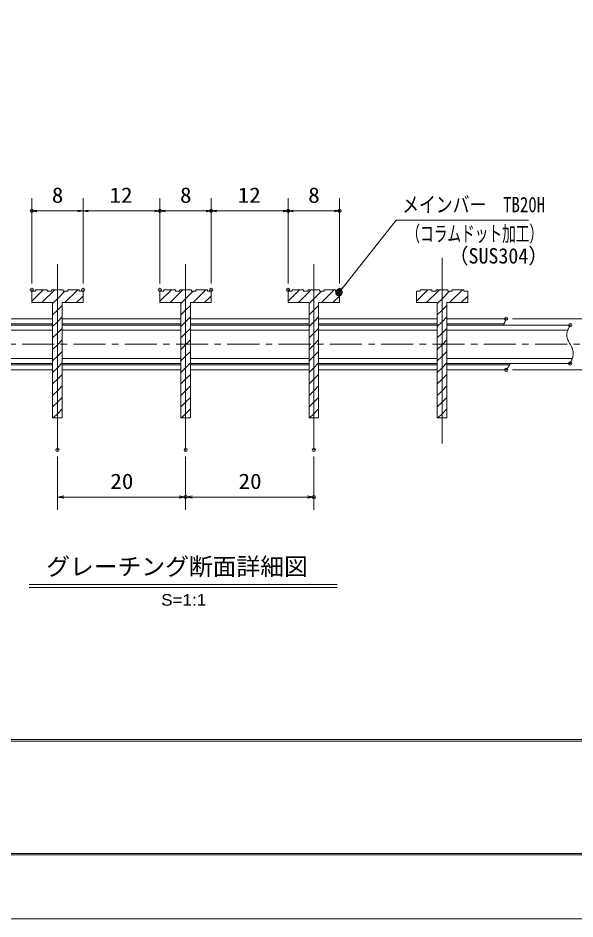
# Model space of a CAD drawing. Units: millimetres, scale not verified. Extents: x -1050 to 1050, y -742 to 742.
# Drawn here: x -626 to -192, y -742 to -39 of the extents above; entities that cross this region are included whole.
import ezdxf
from ezdxf.enums import TextEntityAlignment as Align

# ---------------------------------------------------------------- set-up
doc = ezdxf.new("R2010")
doc.units = ezdxf.units.MM
doc.header["$LTSCALE"] = 5
doc.header["$PDMODE"] = 32
doc.header["$PDSIZE"] = 2.5
doc.linetypes.add('CHAIN1', pattern=[8, 5, -1, 1, -1])
doc.linetypes.add('DOUBLE_CHAIN1', pattern=[8.8, 5, -1, 0.6, -0.6, 0.6, -1])
for name, color, linetype, lineweight in [('0-0_7-図\u3000枠', 4, 'Continuous', 9), ('0-1_寸法注釈', 2, 'Continuous', 9), ('0-2_0', 2, 'Continuous', 9), ('0-3_DEFPOINTS', 134, 'Continuous', 9), ('0-7_想像線', 134, 'DOUBLE_CHAIN1', 9), ('0-8_蓋', 5, 'Continuous', 9), ('0-9_中心線', 6, 'CHAIN1', 9), ('0-A_ハッチング', 4, 'Continuous', 9)]:
    doc.layers.add(name, color=color, linetype=linetype, lineweight=lineweight)
doc.styles.add('HG丸ｺﾞｼｯｸM-PRO', font='')
doc.styles.add('ＭＳ ゴシック', font='')
doc.styles.get('HG丸ｺﾞｼｯｸM-PRO').set_extended_font_data('HG丸ｺﾞｼｯｸM-PRO')
doc.styles.get('ＭＳ ゴシック').set_extended_font_data('MS Gothic')

# ---------------------------------------------------------------- blocks, each defined once
blk = doc.blocks.new('_OPEN')
at = {"layer": '0-2_0'}
blk.add_line((0, 0), (-5, 0), dxfattribs=at)
blk.add_lwpolyline([(-5, 0.833), (0, 0), (-5, -0.833)], dxfattribs=at)
blk = doc.blocks.new('_Dot')
at = {"layer": '0-2_0'}
for p, q in [((-2.5, 0), (-5, 0)), ((2.445, 0.5), (-2.445, 0.5)), ((1.997, 1.5), (-1.997, 1.5)), ((2.289, -0.995), (-2.289, -0.995)), ((1.499, -1.995), (-1.499, -1.995))]:
    blk.add_line(p, q, dxfattribs=at)
for points in [[(2.5, 0), (2.48, 0.313), (2.421, 0.622), (2.324, 0.92), (2.191, 1.204), (2.023, 1.469), (1.822, 1.711), (1.594, 1.926), (1.34, 2.111), (1.064, 2.262), (0.773, 2.378), (0.468, 2.456), (0.157, 2.495), (-0.157, 2.495), (-0.468, 2.456), (-0.773, 2.378), (-1.064, 2.262), (-1.34, 2.111), (-1.594, 1.926), (-1.822, 1.711), (-2.023, 1.469), (-2.191, 1.204), (-2.324, 0.92), (-2.421, 0.622), (-2.48, 0.313), (-2.5, 0), (0, 0)], [(-2.5, 0), (-2.48, -0.313), (-2.421, -0.622), (-2.324, -0.92), (-2.191, -1.204), (-2.023, -1.469), (-1.822, -1.711), (-1.594, -1.926), (-1.34, -2.111), (-1.064, -2.262), (-0.773, -2.378), (-0.468, -2.456), (-0.157, -2.495), (0.157, -2.495), (0.468, -2.456), (0.773, -2.378), (1.064, -2.262), (1.34, -2.111), (1.594, -1.926), (1.822, -1.711), (2.023, -1.469), (2.191, -1.204), (2.324, -0.92), (2.421, -0.622), (2.48, -0.313), (2.5, 0), (0, 0)]]:
    blk.add_lwpolyline(points, close=True, dxfattribs=at)

msp = doc.modelspace()

# ---------------------------------------------------------------- linework, layer by layer
at = {"layer": '0-0_7-図\u3000枠'}
for p, q in [((998.75, -602.5), (-973.75, -602.5)), ((998.75, -603.75), (-973.75, -603.75)), ((1000, -692.5), (-975, -692.5)), ((998.75, -691.25), (-973.75, -691.25))]:
    msp.add_line(p, q, dxfattribs=at)
at = {"layer": '0-1_寸法注釈'}
for p, q in [((-615.45, -246.308), (-615.45, -179.636)), ((-575.45, -246.308), (-575.45, -179.636)), ((-515.45, -246.308), (-515.45, -179.636)), ((-475.45, -246.308), (-475.45, -179.636)), ((-415.45, -246.308), (-415.45, -179.636)), ((-375.45, -246.308), (-375.45, -179.636)), ((-579.45, -189.636), (-611.45, -189.636)), ((-571.45, -189.636), (-519.45, -189.636)), ((-511.45, -189.636), (-479.45, -189.636)), ((-471.45, -189.636), (-419.45, -189.636)), ((-411.45, -189.636), (-379.45, -189.636)), ((-240.45, -273.808), (-97.687, -273.808)), ((-240.45, -313.808), (-97.687, -313.808)), ((-595.45, -381.308), (-595.45, -423.069)), ((-495.45, -381.308), (-495.45, -423.069)), ((-495.45, -381.308), (-495.45, -423.069)), ((-395.45, -381.308), (-395.45, -423.069)), ((-590.45, -413.069), (-500.45, -413.069)), ((-490.45, -413.069), (-400.45, -413.069)), ((-617.576, -481.327), (-377.371, -481.327)), ((-617.576, -483.827), (-377.371, -483.827))]:
    msp.add_line(p, q, dxfattribs=at)
msp.add_lwpolyline([(-228.148, -197.031), (-331.355, -197.031), (-375.234, -252.584)], dxfattribs=at)
at = {"layer": '0-3_DEFPOINTS'}
msp.add_lwpolyline([(-1050, -742.5), (-1050, 742.5), (1050, 742.5), (1050, -742.5)], close=True, dxfattribs=at)
for p in [(-615.45, -189.636), (-515.45, -189.636), (-475.45, -189.636), (-415.45, -189.636), (-375.45, -189.636), (-615.45, -251.308), (-575.45, -251.308), (-515.45, -251.308), (-475.45, -251.308), (-415.45, -251.308), (-375.45, -251.308), (-245.45, -273.808), (-195.45, -278.808), (-195.45, -308.808), (-245.45, -313.808), (-595.45, -376.308), (-495.45, -376.308), (-395.45, -376.308), (-495.45, -413.069), (-395.45, -413.069)]:
    msp.add_point(p, dxfattribs=at)
at = {"layer": '0-7_想像線'}
msp.add_line((-247.352, -278.683), (-247.392, -278.808), dxfattribs=at)
for points in [[(-245.45, -273.808), (-245.503, -273.933), (-245.556, -274.058), (-245.609, -274.182), (-245.662, -274.307), (-245.715, -274.432), (-245.768, -274.556), (-245.821, -274.681), (-245.874, -274.806), (-245.926, -274.931), (-245.978, -275.055), (-246.031, -275.18), (-246.083, -275.305), (-246.134, -275.43), (-246.186, -275.554), (-246.237, -275.679), (-246.288, -275.804), (-246.339, -275.929), (-246.39, -276.054), (-246.44, -276.179), (-246.49, -276.304), (-246.539, -276.429), (-246.588, -276.553), (-246.637, -276.678), (-246.686, -276.803), (-246.734, -276.928), (-246.781, -277.054), (-246.828, -277.179), (-246.875, -277.304), (-246.921, -277.429), (-246.967, -277.554), (-247.012, -277.679), (-247.056, -277.805), (-247.1, -277.93), (-247.144, -278.055), (-247.187, -278.181), (-247.229, -278.306), (-247.271, -278.432), (-247.312, -278.557), (-247.352, -278.683)], [(-195.45, -278.808), (-195.678, -279.246), (-195.905, -279.684), (-196.13, -280.122), (-196.35, -280.559), (-196.564, -280.996), (-196.772, -281.433), (-196.972, -281.869), (-197.162, -282.305), (-197.34, -282.74), (-197.507, -283.174), (-197.66, -283.607), (-197.798, -284.039), (-197.919, -284.47), (-198.022, -284.9), (-198.106, -285.329), (-198.17, -285.757), (-198.212, -286.183), (-198.23, -286.608), (-198.223, -287.031), (-198.191, -287.452), (-198.131, -287.872), (-198.045, -288.29), (-197.936, -288.707), (-197.804, -289.123), (-197.653, -289.538), (-197.484, -289.952), (-197.3, -290.365), (-197.102, -290.778), (-196.893, -291.191), (-196.675, -291.604), (-196.45, -292.018), (-196.22, -292.432), (-195.987, -292.847), (-195.753, -293.262), (-195.521, -293.679), (-195.292, -294.098), (-195.069, -294.517), (-194.851, -294.938), (-194.641, -295.361)], [(-194.641, -295.361), (-194.439, -295.784), (-194.248, -296.209), (-194.067, -296.635), (-193.898, -297.062), (-193.743, -297.49), (-193.602, -297.918), (-193.477, -298.348), (-193.369, -298.779), (-193.279, -299.21), (-193.209, -299.642), (-193.159, -300.074), (-193.131, -300.508), (-193.124, -300.941), (-193.139, -301.376), (-193.173, -301.81), (-193.225, -302.246), (-193.295, -302.681), (-193.382, -303.117), (-193.483, -303.554), (-193.598, -303.99), (-193.726, -304.427), (-193.865, -304.865), (-194.015, -305.302), (-194.174, -305.74), (-194.341, -306.178), (-194.516, -306.616), (-194.696, -307.054), (-194.88, -307.493), (-195.068, -307.931), (-195.258, -308.37), (-195.45, -308.808)], [(-242.1, -308.808), (-242.169, -308.933), (-242.239, -309.058), (-242.311, -309.182), (-242.383, -309.307), (-242.456, -309.432), (-242.531, -309.556), (-242.606, -309.681), (-242.682, -309.806), (-242.759, -309.931), (-242.838, -310.056), (-242.916, -310.18), (-242.996, -310.305), (-243.077, -310.43), (-243.158, -310.555), (-243.24, -310.68), (-243.323, -310.805), (-243.406, -310.93), (-243.491, -311.055), (-243.575, -311.18), (-243.661, -311.305), (-243.747, -311.43), (-243.833, -311.555), (-243.92, -311.68), (-244.008, -311.806), (-244.096, -311.931), (-244.184, -312.056), (-244.273, -312.181), (-244.362, -312.306), (-244.451, -312.431), (-244.541, -312.556), (-244.631, -312.682), (-244.721, -312.807), (-244.812, -312.932), (-244.903, -313.057), (-244.994, -313.182), (-245.085, -313.308), (-245.176, -313.433), (-245.267, -313.558), (-245.359, -313.683)], [(-245.359, -313.683), (-245.45, -313.808), (-245.45, -313.808)]]:
    msp.add_lwpolyline(points, dxfattribs=at)
at = {"layer": '0-8_蓋'}
for p, q in [((-615.45, -261.308), (-615.45, -252.308)), ((-615.45, -252.308), (-612.45, -252.308)), ((-612.45, -251.308), (-603.45, -251.308)), ((-612.45, -251.308), (-612.45, -252.308)), ((-603.45, -251.308), (-603.45, -252.308)), ((-603.45, -252.308), (-599.95, -252.308)), ((-599.95, -251.308), (-599.95, -252.308)), ((-599.95, -251.308), (-590.95, -251.308)), ((-590.95, -251.308), (-590.95, -252.308)), ((-575.45, -261.308), (-575.45, -252.308)), ((-515.45, -261.308), (-515.45, -252.308)), ((-515.45, -252.308), (-512.45, -252.308)), ((-512.45, -251.308), (-503.45, -251.308)), ((-512.45, -251.308), (-512.45, -252.308)), ((-503.45, -251.308), (-503.45, -252.308)), ((-503.45, -252.308), (-499.95, -252.308)), ((-499.95, -251.308), (-499.95, -252.308)), ((-499.95, -251.308), (-490.95, -251.308)), ((-490.95, -251.308), (-490.95, -252.308)), ((-475.45, -261.308), (-475.45, -252.308)), ((-415.45, -261.308), (-415.45, -252.308)), ((-415.45, -252.308), (-412.45, -252.308)), ((-412.45, -251.308), (-403.45, -251.308)), ((-412.45, -251.308), (-412.45, -252.308)), ((-403.45, -251.308), (-403.45, -252.308)), ((-403.45, -252.308), (-399.95, -252.308)), ((-399.95, -251.308), (-399.95, -252.308)), ((-399.95, -251.308), (-390.95, -251.308)), ((-390.95, -251.308), (-390.95, -252.308)), ((-375.45, -261.308), (-375.45, -252.308)), ((-315.45, -261.308), (-315.45, -252.308)), ((-315.45, -252.308), (-312.45, -252.308)), ((-312.45, -251.308), (-303.45, -251.308)), ((-312.45, -251.308), (-312.45, -252.308)), ((-303.45, -251.308), (-303.45, -252.308)), ((-303.45, -252.308), (-299.95, -252.308)), ((-299.95, -251.308), (-299.95, -252.308)), ((-299.95, -251.308), (-290.95, -251.308)), ((-290.95, -251.308), (-290.95, -252.308)), ((-275.45, -261.308), (-275.45, -252.308)), ((-615.45, -261.308), (-599.2, -261.308)), ((-599.2, -351.308), (-599.2, -261.308)), ((-591.7, -261.308), (-575.45, -261.308)), ((-591.7, -261.308), (-591.7, -351.308)), ((-515.45, -261.308), (-499.2, -261.308)), ((-499.2, -351.308), (-499.2, -261.308)), ((-491.7, -261.308), (-475.45, -261.308)), ((-491.7, -261.308), (-491.7, -351.308)), ((-415.45, -261.308), (-399.2, -261.308)), ((-399.2, -351.308), (-399.2, -261.308)), ((-391.7, -261.308), (-375.45, -261.308)), ((-391.7, -261.308), (-391.7, -351.308)), ((-315.45, -261.308), (-299.2, -261.308)), ((-299.2, -351.308), (-299.2, -261.308)), ((-291.7, -261.308), (-275.45, -261.308)), ((-291.7, -261.308), (-291.7, -351.308)), ((-691.7, -273.808), (-599.2, -273.808)), ((-591.7, -273.808), (-499.2, -273.808)), ((-491.7, -273.808), (-399.2, -273.808)), ((-391.7, -273.808), (-299.2, -273.808)), ((-291.7, -273.808), (-245.45, -273.808)), ((-691.7, -277.808), (-599.2, -277.808)), ((-691.7, -278.808), (-599.2, -278.808)), ((-591.7, -277.808), (-499.2, -277.808)), ((-591.7, -278.808), (-499.2, -278.808)), ((-491.7, -277.808), (-399.2, -277.808)), ((-491.7, -278.808), (-399.2, -278.808)), ((-391.7, -277.808), (-299.2, -277.808)), ((-391.7, -278.808), (-299.2, -278.808)), ((-291.7, -277.808), (-247.058, -277.808)), ((-291.7, -278.808), (-195.45, -278.808)), ((-691.7, -282.808), (-599.2, -282.808)), ((-591.7, -282.808), (-499.2, -282.808)), ((-491.7, -282.808), (-399.2, -282.808)), ((-391.7, -282.808), (-299.2, -282.808)), ((-291.7, -282.808), (-197.368, -282.808)), ((-691.7, -304.808), (-599.2, -304.808)), ((-691.7, -308.808), (-599.2, -308.808)), ((-591.7, -304.808), (-499.2, -304.808)), ((-591.7, -308.808), (-499.2, -308.808)), ((-491.7, -304.808), (-399.2, -304.808)), ((-491.7, -308.808), (-399.2, -308.808)), ((-391.7, -304.808), (-299.2, -304.808)), ((-391.7, -308.808), (-299.2, -308.808)), ((-291.7, -304.808), (-193.847, -304.808)), ((-291.7, -308.808), (-195.45, -308.808)), ((-691.7, -309.808), (-599.2, -309.808)), ((-691.7, -313.808), (-599.2, -313.808)), ((-591.7, -309.808), (-499.2, -309.808)), ((-591.7, -313.808), (-499.2, -313.808)), ((-491.7, -309.808), (-399.2, -309.808)), ((-491.7, -313.808), (-399.2, -313.808)), ((-391.7, -309.808), (-299.2, -309.808)), ((-391.7, -313.808), (-299.2, -313.808)), ((-291.7, -309.808), (-242.684, -309.808)), ((-291.7, -313.808), (-245.45, -313.808)), ((-599.2, -351.308), (-591.7, -351.308)), ((-499.2, -351.308), (-491.7, -351.308)), ((-399.2, -351.308), (-391.7, -351.308)), ((-299.2, -351.308), (-291.7, -351.308))]:
    msp.add_line(p, q, dxfattribs=at)
for points in [[(-590.95, -252.308), (-587.45, -252.308), (-587.45, -251.308), (-578.45, -251.308)], [(-578.45, -251.308), (-578.45, -252.308), (-575.45, -252.308)], [(-490.95, -252.308), (-487.45, -252.308), (-487.45, -251.308), (-478.45, -251.308)], [(-478.45, -251.308), (-478.45, -252.308), (-475.45, -252.308)], [(-390.95, -252.308), (-387.45, -252.308), (-387.45, -251.308), (-378.45, -251.308)], [(-378.45, -251.308), (-378.45, -252.308), (-375.45, -252.308)], [(-290.95, -252.308), (-287.45, -252.308), (-287.45, -251.308), (-278.45, -251.308)], [(-278.45, -251.308), (-278.45, -252.308), (-275.45, -252.308)]]:
    msp.add_lwpolyline(points, dxfattribs=at)
at = {"layer": '0-9_中心線'}
for p, q in [((-595.45, -376.308), (-595.45, -226.308)), ((-495.45, -376.308), (-495.45, -226.308)), ((-395.45, -376.308), (-395.45, -226.308)), ((-295.45, -226.308), (-295.45, -376.308)), ((-822.921, -293.808), (-156.852, -293.808))]:
    msp.add_line(p, q, dxfattribs=at)
at = {"layer": '0-A_ハッチング'}
for p, q in [((-615.45, -260.236), (-606.522, -251.308)), ((-607.542, -261.308), (-597.542, -251.308)), ((-589.581, -261.308), (-579.581, -251.308)), ((-515.45, -260.236), (-506.522, -251.308)), ((-507.542, -261.308), (-497.542, -251.308)), ((-489.581, -261.308), (-479.581, -251.308)), ((-415.45, -260.236), (-406.522, -251.308)), ((-407.542, -261.308), (-397.542, -251.308)), ((-389.581, -261.308), (-379.581, -251.308)), ((-315.45, -260.236), (-306.522, -251.308)), ((-307.542, -261.308), (-297.542, -251.308)), ((-289.581, -261.308), (-279.581, -251.308)), ((-580.601, -261.308), (-575.45, -256.157)), ((-480.601, -261.308), (-475.45, -256.157)), ((-380.601, -261.308), (-375.45, -256.157)), ((-280.601, -261.308), (-275.45, -256.157)), ((-599.2, -288.887), (-595.45, -285.137)), ((-595.45, -285.137), (-591.7, -281.387)), ((-499.2, -288.887), (-495.45, -285.137)), ((-495.45, -285.137), (-491.7, -281.387)), ((-399.2, -288.887), (-395.45, -285.137)), ((-395.45, -285.137), (-391.7, -281.387)), ((-299.2, -288.887), (-295.45, -285.137)), ((-295.45, -285.137), (-291.7, -281.387)), ((-599.2, -297.868), (-595.45, -294.118)), ((-595.45, -294.118), (-591.7, -290.368)), ((-499.2, -297.868), (-495.45, -294.118)), ((-495.45, -294.118), (-491.7, -290.368)), ((-399.2, -297.868), (-395.45, -294.118)), ((-395.45, -294.118), (-391.7, -290.368)), ((-299.2, -297.868), (-295.45, -294.118)), ((-295.45, -294.118), (-291.7, -290.368)), ((-595.45, -303.098), (-591.7, -299.348)), ((-495.45, -303.098), (-491.7, -299.348)), ((-395.45, -303.098), (-391.7, -299.348)), ((-295.45, -303.098), (-291.7, -299.348)), ((-599.2, -306.848), (-595.45, -303.098)), ((-595.45, -312.078), (-591.7, -308.328)), ((-499.2, -306.848), (-495.45, -303.098)), ((-495.45, -312.078), (-491.7, -308.328)), ((-399.2, -306.848), (-395.45, -303.098)), ((-395.45, -312.078), (-391.7, -308.328)), ((-299.2, -306.848), (-295.45, -303.098)), ((-295.45, -312.078), (-291.7, -308.328)), ((-599.2, -315.828), (-595.45, -312.078)), ((-499.2, -315.828), (-495.45, -312.078)), ((-399.2, -315.828), (-395.45, -312.078)), ((-299.2, -315.828), (-295.45, -312.078)), ((-599.2, -324.808), (-595.45, -321.058)), ((-595.45, -321.058), (-591.7, -317.308)), ((-499.2, -324.808), (-495.45, -321.058)), ((-495.45, -321.058), (-491.7, -317.308)), ((-399.2, -324.808), (-395.45, -321.058)), ((-395.45, -321.058), (-391.7, -317.308)), ((-299.2, -324.808), (-295.45, -321.058)), ((-295.45, -321.058), (-291.7, -317.308)), ((-599.2, -333.789), (-595.45, -330.039)), ((-595.45, -330.039), (-591.7, -326.289)), ((-499.2, -333.789), (-495.45, -330.039)), ((-495.45, -330.039), (-491.7, -326.289)), ((-399.2, -333.789), (-395.45, -330.039)), ((-395.45, -330.039), (-391.7, -326.289)), ((-299.2, -333.789), (-295.45, -330.039)), ((-295.45, -330.039), (-291.7, -326.289)), ((-595.45, -339.019), (-591.7, -335.269)), ((-495.45, -339.019), (-491.7, -335.269)), ((-395.45, -339.019), (-391.7, -335.269)), ((-295.45, -339.019), (-291.7, -335.269)), ((-599.2, -342.769), (-595.45, -339.019)), ((-499.2, -342.769), (-495.45, -339.019)), ((-399.2, -342.769), (-395.45, -339.019)), ((-299.2, -342.769), (-295.45, -339.019))]:
    msp.add_line(p, q, dxfattribs=at)
for points in [[(-599.2, -261.308), (-599.2, -351.308), (-595.45, -351.308), (-595.45, -251.308), (-599.95, -251.308), (-599.95, -252.308), (-603.45, -252.308), (-603.45, -251.308), (-612.45, -251.308), (-612.45, -252.308), (-615.45, -252.308), (-615.45, -261.308)], [(-575.45, -261.308), (-575.45, -252.308), (-578.45, -252.308), (-578.45, -251.308), (-587.45, -251.308), (-587.45, -252.308), (-590.95, -252.308), (-590.95, -251.308), (-595.45, -251.308), (-595.45, -351.308), (-591.7, -351.308), (-591.7, -261.308)], [(-499.2, -261.308), (-499.2, -351.308), (-495.45, -351.308), (-495.45, -251.308), (-499.95, -251.308), (-499.95, -252.308), (-503.45, -252.308), (-503.45, -251.308), (-512.45, -251.308), (-512.45, -252.308), (-515.45, -252.308), (-515.45, -261.308)], [(-475.45, -261.308), (-475.45, -252.308), (-478.45, -252.308), (-478.45, -251.308), (-487.45, -251.308), (-487.45, -252.308), (-490.95, -252.308), (-490.95, -251.308), (-495.45, -251.308), (-495.45, -351.308), (-491.7, -351.308), (-491.7, -261.308)], [(-399.2, -261.308), (-399.2, -351.308), (-395.45, -351.308), (-395.45, -251.308), (-399.95, -251.308), (-399.95, -252.308), (-403.45, -252.308), (-403.45, -251.308), (-412.45, -251.308), (-412.45, -252.308), (-415.45, -252.308), (-415.45, -261.308)], [(-375.45, -261.308), (-375.45, -252.308), (-378.45, -252.308), (-378.45, -251.308), (-387.45, -251.308), (-387.45, -252.308), (-390.95, -252.308), (-390.95, -251.308), (-395.45, -251.308), (-395.45, -351.308), (-391.7, -351.308), (-391.7, -261.308)], [(-299.2, -261.308), (-299.2, -351.308), (-295.45, -351.308), (-295.45, -251.308), (-299.95, -251.308), (-299.95, -252.308), (-303.45, -252.308), (-303.45, -251.308), (-312.45, -251.308), (-312.45, -252.308), (-315.45, -252.308), (-315.45, -261.308)], [(-275.45, -261.308), (-275.45, -252.308), (-278.45, -252.308), (-278.45, -251.308), (-287.45, -251.308), (-287.45, -252.308), (-290.95, -252.308), (-290.95, -251.308), (-295.45, -251.308), (-295.45, -351.308), (-291.7, -351.308), (-291.7, -261.308)]]:
    msp.add_lwpolyline(points, close=True, dxfattribs=at)
for points in [[(-599.2, -261.947), (-595.45, -258.197), (-589.562, -252.308)], [(-499.2, -261.947), (-495.45, -258.197), (-489.562, -252.308)], [(-399.2, -261.947), (-395.45, -258.197), (-389.562, -252.308)], [(-299.2, -261.947), (-295.45, -258.197), (-289.562, -252.308)], [(-599.2, -270.927), (-595.45, -267.177), (-591.7, -263.427)], [(-499.2, -270.927), (-495.45, -267.177), (-491.7, -263.427)], [(-399.2, -270.927), (-395.45, -267.177), (-391.7, -263.427)], [(-299.2, -270.927), (-295.45, -267.177), (-291.7, -263.427)], [(-599.2, -279.907), (-595.45, -276.157), (-591.7, -272.407)], [(-499.2, -279.907), (-495.45, -276.157), (-491.7, -272.407)], [(-399.2, -279.907), (-395.45, -276.157), (-391.7, -272.407)], [(-299.2, -279.907), (-295.45, -276.157), (-291.7, -272.407)], [(-598.759, -351.308), (-595.45, -347.999), (-591.7, -344.249)], [(-498.759, -351.308), (-495.45, -347.999), (-491.7, -344.249)], [(-398.759, -351.308), (-395.45, -347.999), (-391.7, -344.249)], [(-298.759, -351.308), (-295.45, -347.999), (-291.7, -344.249)]]:
    msp.add_lwpolyline(points, dxfattribs=at)

# ---------------------------------------------------------------- block references
at = {"layer": '0-1_寸法注釈', "xscale": 0.8, "yscale": 0.8, "rotation": 180}
for p in [(-615.45, -189.636), (-575.45, -189.636), (-515.45, -189.636), (-475.45, -189.636), (-415.45, -189.636)]:
    msp.add_blockref('_OPEN', p, dxfattribs=at)
at = {"layer": '0-1_寸法注釈', "xscale": 0.8, "yscale": 0.8}
for p in [(-575.45, -189.636), (-515.45, -189.636), (-475.45, -189.636), (-415.45, -189.636), (-375.45, -189.636)]:
    msp.add_blockref('_OPEN', p, dxfattribs=at)
at = {"layer": '0-1_寸法注釈'}
for name, p, rotation in [('_Dot', (-375.863, -253.362), 231.06662), ('_OPEN', (-595.45, -413.069), 180), ('_OPEN', (-495.45, -413.069), 180)]:
    msp.add_blockref(name, p, dxfattribs=dict(at, rotation=rotation))
for p in [(-495.45, -413.069), (-395.45, -413.069)]:
    msp.add_blockref('_OPEN', p, dxfattribs=at)

# ---------------------------------------------------------------- texts
at = {"layer": '0-1_寸法注釈', "color": 7}
for s, height, style, width, p in [('8', 12.02, 'ＭＳ ゴシック', 1.1, (-599.817, -186.949)), ('12', 12.02, 'ＭＳ ゴシック', 1.1, (-554.838, -186.949)), ('8', 12.02, 'ＭＳ ゴシック', 1.1, (-499.817, -186.949)), ('12', 12.02, 'ＭＳ ゴシック', 1.1, (-454.838, -186.949)), ('8', 12.02, 'ＭＳ ゴシック', 1.1, (-399.817, -186.949)), ('メインバー\u3000TB20H', 12.03, 'ＭＳ ゴシック', 0.8, (-326.578, -194.344)), ('（コラムドット加工）', 12.02, 'ＭＳ ゴシック', 0.65, (-323.243, -217.1)), ('（SUS304）', 12.02, 'ＭＳ ゴシック', 0.95, (-290.372, -234.37)), ('20', 12.02, 'ＭＳ ゴシック', 1.1, (-554.183, -410.382)), ('20', 12.02, 'ＭＳ ゴシック', 1.1, (-454.183, -410.382)), ('S=1:1', 9.054, 'HG丸ｺﾞｼｯｸM-PRO', 1.1, (-514.549, -500.628))]:
    msp.add_text(s, height=height, dxfattribs=dict(at, style=style, width=width)).set_placement(p, align=Align.BOTTOM_LEFT)
at = {"layer": '0-1_寸法注釈', "color": 7, "style": 'HG丸ｺﾞｼｯｸM-PRO'}
msp.add_text('グレーチング断面詳細図', height=13.6, dxfattribs=at).set_placement((-604.214, -478.216), align=Align.BOTTOM_LEFT)

doc.saveas('drawing.dxf')
